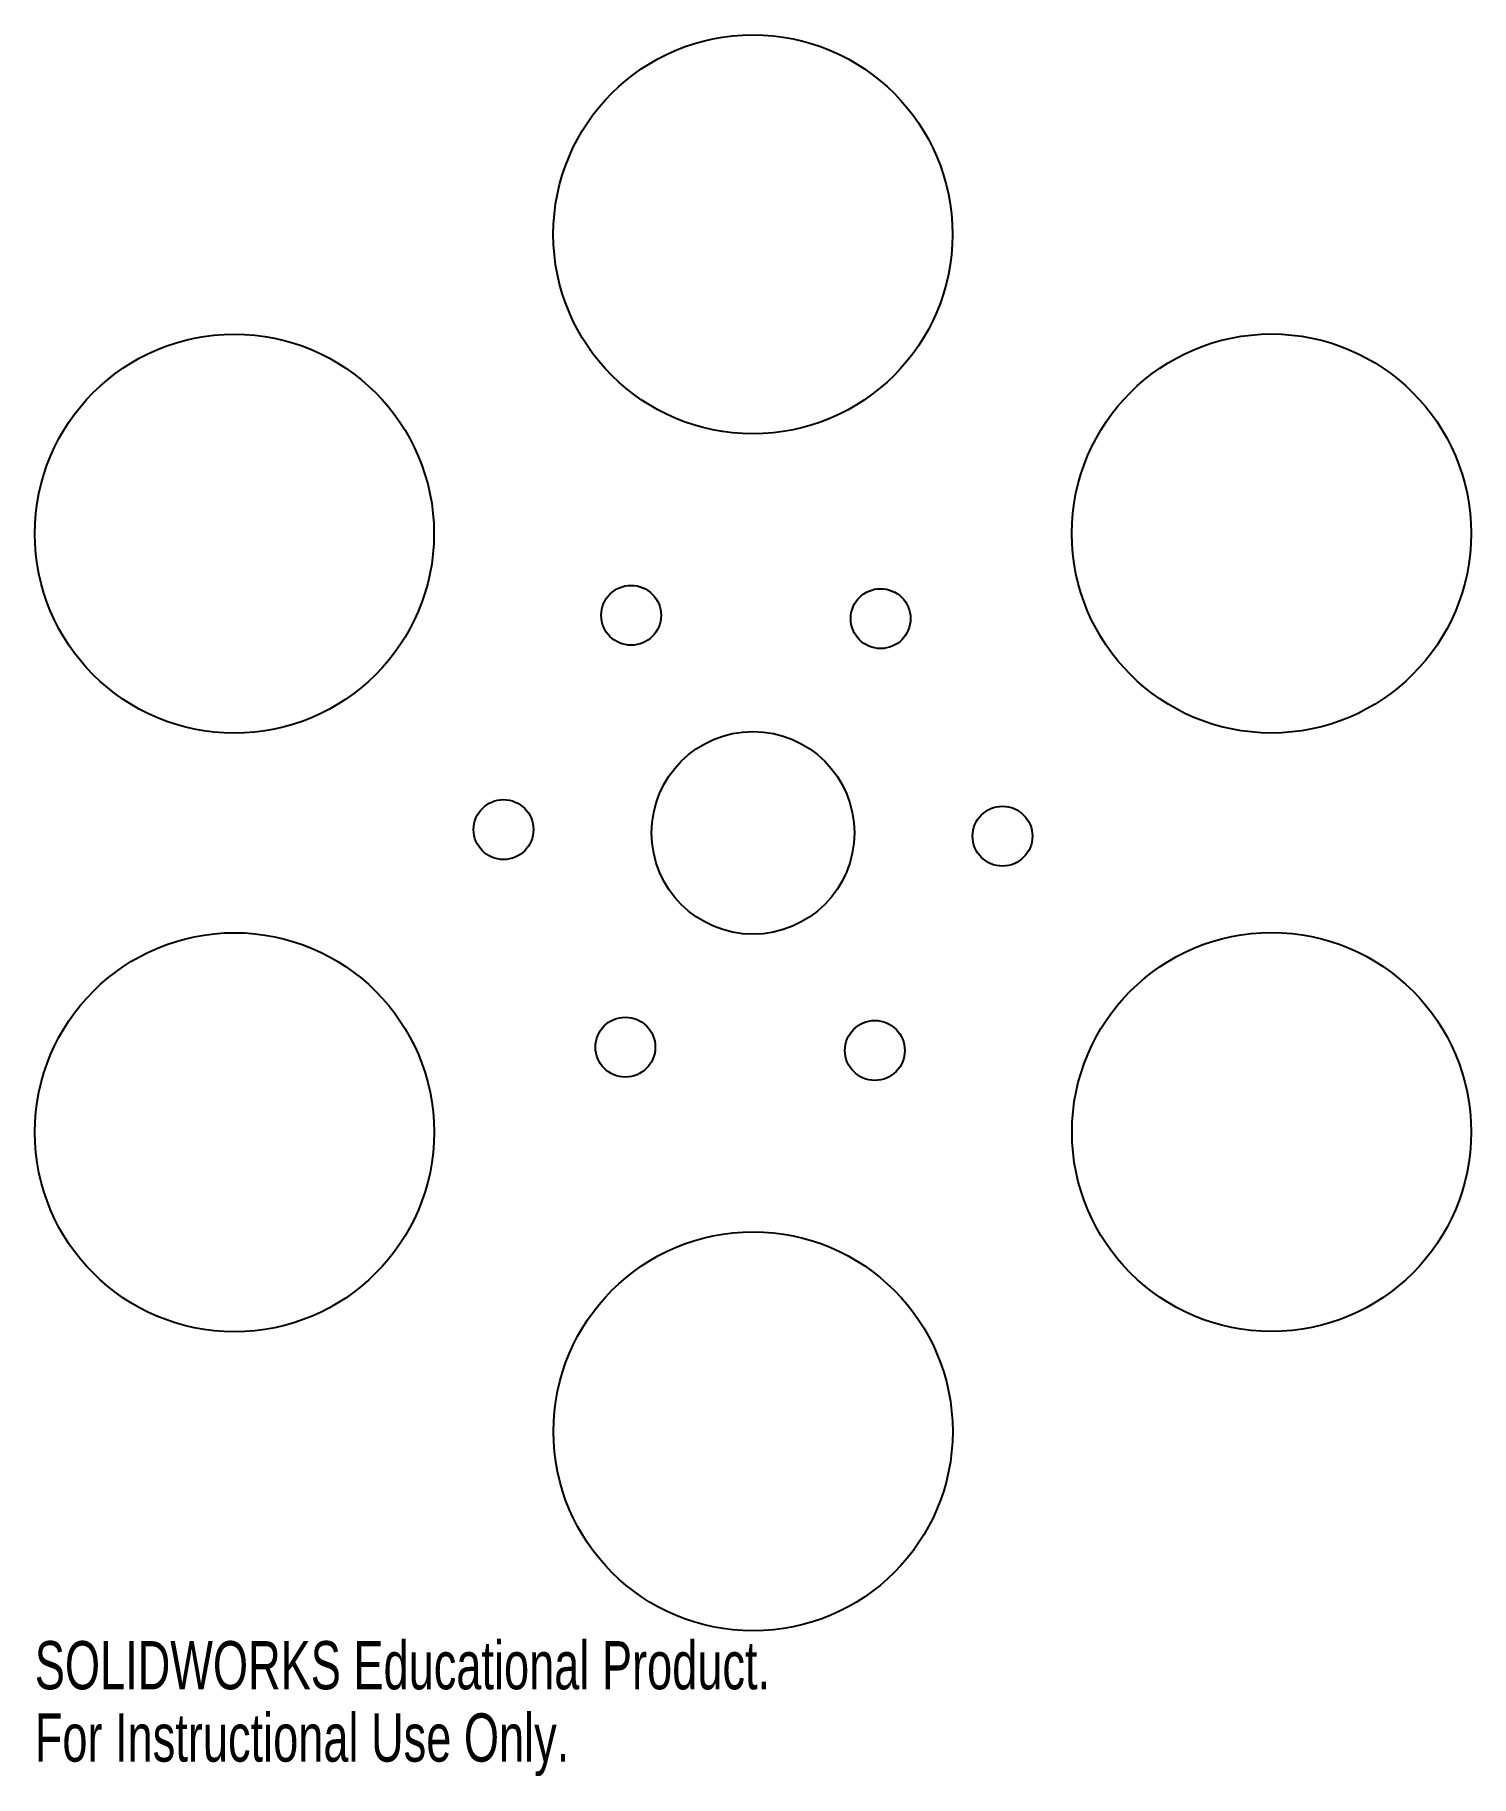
# Model space of a CAD drawing. Header units: millimetres. Extents: x -72 to 72, y -95 to 80.
import ezdxf

# ---------------------------------------------------------------- set-up
doc = ezdxf.new("R2010")
doc.units = ezdxf.units.MM
doc.styles.add('SLDTEXTSTYLE0', font='TXT', dxfattribs={"width": 0.7})

msp = doc.modelspace()

# ---------------------------------------------------------------- linework, layer by layer
at = {"color": 7, "linetype": 'Continuous'}
for centre, radius in [((-0.01, 60), 20), ((-51.97, 29.99), 20), ((51.96, 30.01), 20), ((-12.21, 21.81), 3), ((12.79, 21.48), 3), ((0, 0), 10.16), ((-25, 0.33), 3), ((25, -0.33), 3), ((-51.96, -30.01), 20), ((51.97, -29.99), 20), ((-12.79, -21.48), 3), ((12.21, -21.81), 3), ((0.01, -60), 20)]:
    msp.add_circle(centre, radius, dxfattribs=at)

# ---------------------------------------------------------------- texts
at = {"color": 7, "linetype": 'Continuous', "char_height": 4.8336, "attachment_point": 1, "style": 'SLDTEXTSTYLE0'}
for s, insert in [('SOLIDWORKS Educational Product.', (-71.97, -81.02)), ('For Instructional Use Only.', (-71.97, -88.27))]:
    msp.add_mtext(s, dxfattribs=dict(at, insert=insert))

doc.saveas('drawing.dxf')
